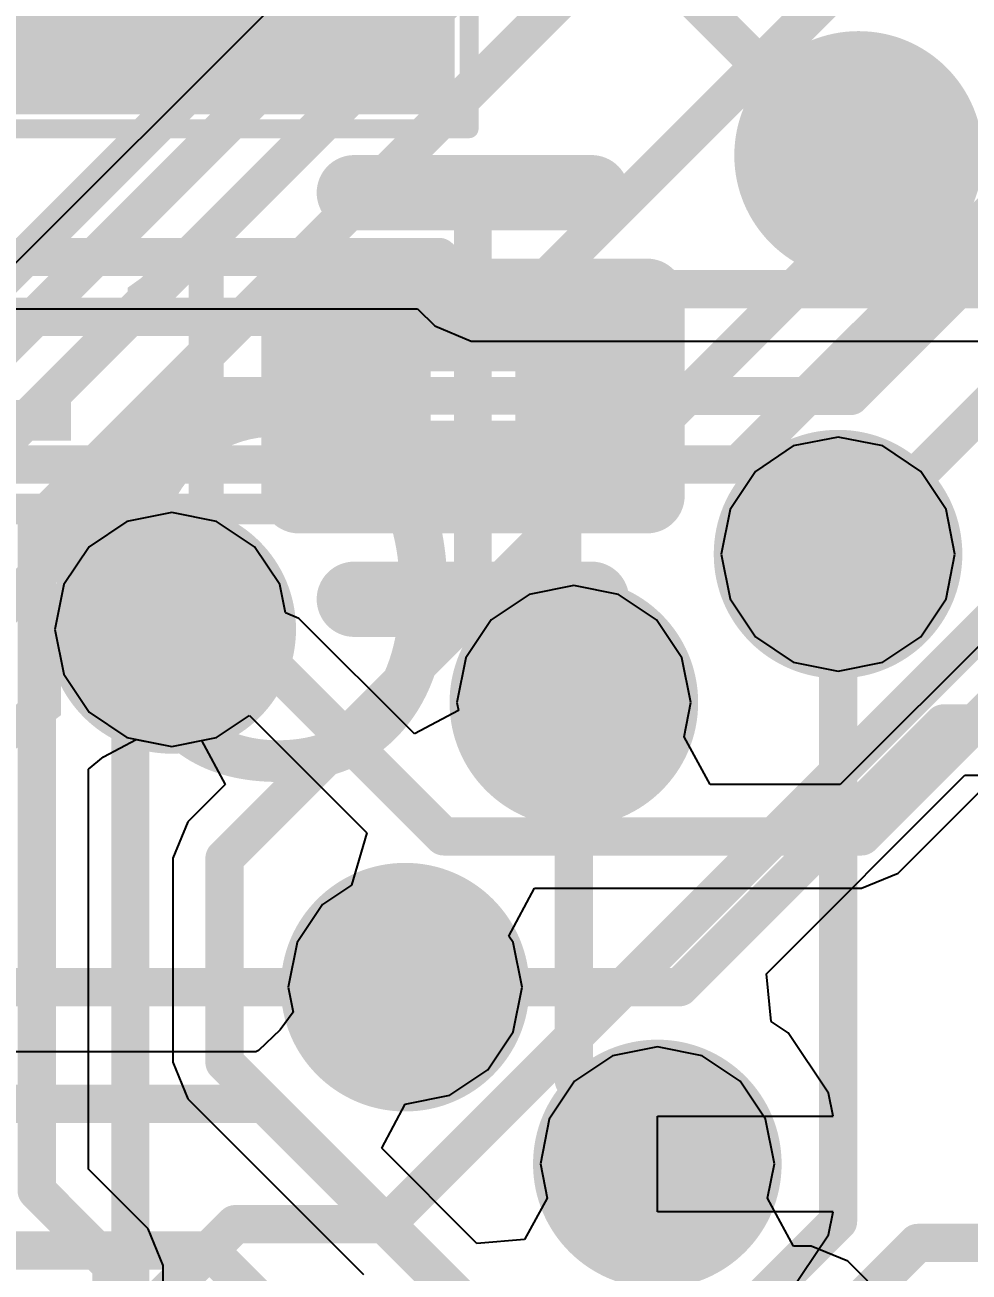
# Model space of a CAD drawing. Header units: millimetres. Extents: x 3.1 to 4.26, y 1.5 to 2.82.
# Drawn here: x 3.5638 to 3.6625, y 1.9029 to 2.0333 of the extents above; entities that cross this region are included whole.
import ezdxf

# ---------------------------------------------------------------- set-up
doc = ezdxf.new("R2010")
doc.units = ezdxf.units.MM
doc.header["$MEASUREMENT"] = 0
for name, color, linetype in [('BottomLayer', 5, 'Continuous'), ('BottomSolder', 6, 'Continuous'), ('Mechanical13', 56, 'Continuous'), ('Mechanical15', 56, 'Continuous'), ('Mechanical2', 216, 'Continuous'), ('Mechanical4', 56, 'Continuous'), ('Mechanical6', 56, 'Continuous'), ('Mechanical8', 56, 'Continuous'), ('MidLayer1', 16, 'Continuous'), ('MidLayer2', 76, 'Continuous'), ('TopLayer', 1, 'Continuous'), ('TopOverlay', 2, 'Continuous'), ('TopPaste', 8, 'Continuous'), ('TopSolder', 216, 'Continuous'), ('ViaHoleLayer', 16, 'Continuous')]:
    doc.layers.add(name, color=color, linetype=linetype)
doc.styles.add('Arial', font='arial.ttf', dxfattribs={"height": 0.2})

# ---------------------------------------------------------------- blocks, each defined once
blk = doc.blocks.new('CAPC1005X60X30LL05T10_16')
at = {"layer": 'TopLayer'}
for points in [[(-0.02598, -0.01024), (-0.02598, 0.01024), (-0.00394, 0.01024), (-0.00394, -0.01024)], [(0.00394, -0.01024), (0.00394, 0.01024), (0.02598, 0.01024), (0.02598, -0.01024)]]:
    blk.add_hatch(color=1, dxfattribs=at).paths.add_polyline_path(points)
at = {"layer": 'TopPaste'}
for points in [[(-0.02598, -0.01024), (-0.02598, 0.01024), (-0.00394, 0.01024), (-0.00394, -0.01024)], [(0.00394, -0.01024), (0.00394, 0.01024), (0.02598, 0.01024), (0.02598, -0.01024)]]:
    blk.add_hatch(color=8, dxfattribs=at).paths.add_polyline_path(points)
at = {"layer": 'TopSolder'}
for points in [[(-0.02998, -0.01424), (-0.02998, 0.01424), (0.00006, 0.01424), (0.00006, -0.01424)], [(-0.00006, -0.01424), (-0.00006, 0.01424), (0.02998, 0.01424), (0.02998, -0.01424)]]:
    blk.add_hatch(color=216, dxfattribs=at).paths.add_polyline_path(points)
at = {"layer": 'Mechanical13', "const_width": 0.00394}
for points in [[(-0.02067, -0.01083), (-0.02067, 0.01083)], [(-0.02067, 0.01083), (0.02067, 0.01083)], [(0.02067, -0.01083), (0.02067, 0.01083)], [(-0.02067, -0.01083), (0.02067, -0.01083)]]:
    blk.add_lwpolyline(points, dxfattribs=at)
at = {"layer": 'Mechanical13', "const_width": 0.00197}
for points in [[(-0.02165, 0.01083, 1), (-0.01969, 0.01083, 1)], [(-0.02165, 0.01083, 1), (-0.01969, 0.01083, 1)], [(0.01969, 0.01083, 1), (0.02165, 0.01083, 1)], [(0.01969, 0.01083, 1), (0.02165, 0.01083, 1)], [(-0.02165, -0.01083, 1), (-0.01969, -0.01083, 1)], [(-0.02165, -0.01083, 1), (-0.01969, -0.01083, 1)], [(0.01969, -0.01083, 1), (0.02165, -0.01083, 1)], [(0.01969, -0.01083, 1), (0.02165, -0.01083, 1)]]:
    blk.add_lwpolyline(points, format="xyb", close=True, dxfattribs=at)
at = {"layer": 'Mechanical15'}
for points, const_width in [([(-0.0315, -0.01575), (-0.0315, 0.01575)], 0.00197), ([(-0.0315, 0.01575), (0.0315, 0.01575)], 0.00197), ([(0.0315, -0.01575), (0.0315, 0.01575)], 0.00197), ([(0, -0.01083), (0, 0.01083)], 0.00394), ([(-0.01083, 0), (0.01083, 0)], 0.00394), ([(-0.0315, -0.01575), (0.0315, -0.01575)], 0.00197)]:
    blk.add_lwpolyline(points, dxfattribs=dict(at, const_width=const_width))
for points, const_width in [([(-0.03199, 0.01575, 1), (-0.031, 0.01575, 1)], 0.000984), ([(-0.03199, 0.01575, 1), (-0.031, 0.01575, 1)], 0.000984), ([(0.031, 0.01575, 1), (0.03199, 0.01575, 1)], 0.000984), ([(0.031, 0.01575, 1), (0.03199, 0.01575, 1)], 0.000984), ([(-0.00098, 0.01083, 1), (0.00098, 0.01083, 1)], 0.00197), ([(-0.01181, 0, 1), (-0.00984, 0, 1)], 0.00197), ([(0.00984, 0, 1), (0.01181, 0, 1)], 0.00197), ([(-0.00098, -0.01083, 1), (0.00098, -0.01083, 1)], 0.00197), ([(-0.03199, -0.01575, 1), (-0.031, -0.01575, 1)], 0.000984), ([(-0.03199, -0.01575, 1), (-0.031, -0.01575, 1)], 0.000984), ([(0.031, -0.01575, 1), (0.03199, -0.01575, 1)], 0.000984), ([(0.031, -0.01575, 1), (0.03199, -0.01575, 1)], 0.000984)]:
    blk.add_lwpolyline(points, format="xyb", close=True, dxfattribs=dict(at, const_width=const_width))
blk = doc.blocks.new('FP_GRM033_0_03_MFG_21')
at = {"layer": 'TopLayer'}
for points in [[(-0.01427, 0.00591), (-0.00443, 0.00591), (-0.00443, -0.00591), (-0.01427, -0.00591)], [(0.00443, 0.00591), (0.01427, 0.00591), (0.01427, -0.00591), (0.00443, -0.00591)]]:
    blk.add_hatch(color=1, dxfattribs=at).paths.add_polyline_path(points)
at = {"layer": 'TopPaste'}
for points in [[(-0.01427, 0.00591), (-0.00443, 0.00591), (-0.00443, -0.00591), (-0.01427, -0.00591)], [(0.00443, 0.00591), (0.01427, 0.00591), (0.01427, -0.00591), (0.00443, -0.00591)]]:
    blk.add_hatch(color=8, dxfattribs=at).paths.add_polyline_path(points)
at = {"layer": 'TopSolder'}
for points in [[(-0.01427, 0.00591), (-0.00443, 0.00591), (-0.00443, -0.00591), (-0.01427, -0.00591)], [(0.00443, 0.00591), (0.01427, 0.00591), (0.01427, -0.00591), (0.00443, -0.00591)]]:
    blk.add_hatch(color=216, dxfattribs=at).paths.add_polyline_path(points)
at = {"layer": 'Mechanical2', "const_width": 0.00787}
for points in [[(0.0124, 0.0065), (-0.0124, 0.0065)], [(-0.0124, 0.0065), (-0.0124, -0.0065)], [(0.0124, 0.0065), (0.0124, -0.0065)], [(0.0124, -0.0065), (-0.0124, -0.0065)]]:
    blk.add_lwpolyline(points, dxfattribs=at)
at = {"layer": 'Mechanical2', "const_width": 0.00394}
for points in [[(-0.01437, 0.0065, 1), (-0.01043, 0.0065, 1)], [(-0.01437, 0.0065, 1), (-0.01043, 0.0065, 1)], [(0.01043, 0.0065, 1), (0.01437, 0.0065, 1)], [(0.01043, 0.0065, 1), (0.01437, 0.0065, 1)], [(-0.01437, -0.0065, 1), (-0.01043, -0.0065, 1)], [(-0.01437, -0.0065, 1), (-0.01043, -0.0065, 1)], [(0.01043, -0.0065, 1), (0.01437, -0.0065, 1)], [(0.01043, -0.0065, 1), (0.01437, -0.0065, 1)]]:
    blk.add_lwpolyline(points, format="xyb", close=True, dxfattribs=at)
at = {"layer": 'Mechanical4', "const_width": 0.00787}
for points in [[(0.01821, 0.01043), (-0.01821, 0.01043)], [(-0.01821, 0.01043), (-0.01821, -0.01043)], [(0.01821, 0.01043), (0.01821, -0.01043)], [(0.01821, -0.01043), (-0.01821, -0.01043)]]:
    blk.add_lwpolyline(points, dxfattribs=at)
at = {"layer": 'Mechanical4', "const_width": 0.00394}
for points in [[(-0.02018, 0.01043, 1), (-0.01624, 0.01043, 1)], [(-0.02018, 0.01043, 1), (-0.01624, 0.01043, 1)], [(0.01624, 0.01043, 1), (0.02018, 0.01043, 1)], [(0.01624, 0.01043, 1), (0.02018, 0.01043, 1)], [(-0.02018, -0.01043, 1), (-0.01624, -0.01043, 1)], [(-0.02018, -0.01043, 1), (-0.01624, -0.01043, 1)], [(0.01624, -0.01043, 1), (0.02018, -0.01043, 1)], [(0.01624, -0.01043, 1), (0.02018, -0.01043, 1)]]:
    blk.add_lwpolyline(points, format="xyb", close=True, dxfattribs=at)
at = {"layer": 'Mechanical6', "const_width": 0.00787}
for points in [[(0.01821, 0.01043), (-0.01821, 0.01043)], [(-0.01821, 0.01043), (-0.01821, -0.01043)], [(0.01821, 0.01043), (0.01821, -0.01043)], [(0.01821, -0.01043), (-0.01821, -0.01043)]]:
    blk.add_lwpolyline(points, dxfattribs=at)
at = {"layer": 'Mechanical6', "const_width": 0.00394}
for points in [[(-0.02018, 0.01043, 1), (-0.01624, 0.01043, 1)], [(-0.02018, 0.01043, 1), (-0.01624, 0.01043, 1)], [(0.01624, 0.01043, 1), (0.02018, 0.01043, 1)], [(0.01624, 0.01043, 1), (0.02018, 0.01043, 1)], [(-0.02018, -0.01043, 1), (-0.01624, -0.01043, 1)], [(-0.02018, -0.01043, 1), (-0.01624, -0.01043, 1)], [(0.01624, -0.01043, 1), (0.02018, -0.01043, 1)], [(0.01624, -0.01043, 1), (0.02018, -0.01043, 1)]]:
    blk.add_lwpolyline(points, format="xyb", close=True, dxfattribs=at)
at = {"layer": 'Mechanical8', "const_width": 0.00394}
for points in [[(0, 0.01969), (0, -0.01969)], [(0.01969, 0), (-0.01969, 0)]]:
    blk.add_lwpolyline(points, dxfattribs=at)
at = {"layer": 'Mechanical8', "const_width": 0.00197}
for points in [[(-0.00098, 0.01969, 1), (0.00098, 0.01969, 1)], [(-0.02067, 0, 1), (-0.0187, 0, 1)], [(0.0187, 0, 1), (0.02067, 0, 1)], [(-0.00098, -0.01969, 1), (0.00098, -0.01969, 1)]]:
    blk.add_lwpolyline(points, format="xyb", close=True, dxfattribs=at)
at = {"layer": 'TopOverlay', "const_width": 0.00787}
for points in [[(0.0124, 0.02126), (-0.0124, 0.02126)], [(0.0124, -0.02126), (-0.0124, -0.02126)]]:
    blk.add_lwpolyline(points, dxfattribs=at)
at = {"layer": 'TopOverlay', "const_width": 0.00394}
for points in [[(-0.01437, 0.02126, 1), (-0.01043, 0.02126, 1)], [(0.01043, 0.02126, 1), (0.01437, 0.02126, 1)], [(-0.01437, -0.02126, 1), (-0.01043, -0.02126, 1)], [(0.01043, -0.02126, 1), (0.01437, -0.02126, 1)]]:
    blk.add_lwpolyline(points, format="xyb", close=True, dxfattribs=at)
at = {"layer": 'Mechanical6'}
blk.add_text('C11', height=0.03937, dxfattribs=at).set_placement((0, 0.00041))

msp = doc.modelspace()

# ---------------------------------------------------------------- hatches: boundary and pattern name
at = {"layer": 'BottomLayer'}
h = msp.add_hatch(color=5, dxfattribs=at)
edge = h.paths.add_edge_path()
edge.add_arc((3.65097, 2.01965), 0.009, 0, 360)
h = msp.add_hatch(color=5, dxfattribs=at)
edge = h.paths.add_edge_path()
edge.add_arc((3.64882, 1.97795), 0.009, 0, 360)
h = msp.add_hatch(color=5, dxfattribs=at)
edge = h.paths.add_edge_path()
edge.add_arc((3.57913, 1.97008), 0.009, 0, 360)
h = msp.add_hatch(color=5, dxfattribs=at)
edge = h.paths.add_edge_path()
edge.add_arc((3.62119, 1.96243), 0.009, 0, 360)
h = msp.add_hatch(color=5, dxfattribs=at)
edge = h.paths.add_edge_path()
edge.add_arc((3.60354, 1.93266), 0.009, 0, 360)
h = msp.add_hatch(color=5, dxfattribs=at)
edge = h.paths.add_edge_path()
edge.add_arc((3.62992, 1.91417), 0.009, 0, 360)
at = {"layer": 'BottomSolder'}
h = msp.add_hatch(color=6, dxfattribs=at)
edge = h.paths.add_edge_path()
edge.add_arc((3.65097, 2.01965), 0.013, 0, 360)
h = msp.add_hatch(color=6, dxfattribs=at)
edge = h.paths.add_edge_path()
edge.add_arc((3.64882, 1.97795), 0.013, 0, 360)
h = msp.add_hatch(color=6, dxfattribs=at)
edge = h.paths.add_edge_path()
edge.add_arc((3.57913, 1.97008), 0.013, 0, 360)
h = msp.add_hatch(color=6, dxfattribs=at)
edge = h.paths.add_edge_path()
edge.add_arc((3.62119, 1.96243), 0.013, 0, 360)
h = msp.add_hatch(color=6, dxfattribs=at)
edge = h.paths.add_edge_path()
edge.add_arc((3.60354, 1.93266), 0.013, 0, 360)
h = msp.add_hatch(color=6, dxfattribs=at)
edge = h.paths.add_edge_path()
edge.add_arc((3.62992, 1.91417), 0.013, 0, 360)
at = {"layer": 'MidLayer1'}
h = msp.add_hatch(color=16, dxfattribs=at)
edge = h.paths.add_edge_path()
edge.add_arc((3.65097, 2.01965), 0.009, 0, 360)
h = msp.add_hatch(color=16, dxfattribs=at)
edge = h.paths.add_edge_path()
edge.add_arc((3.64882, 1.97795), 0.009, 0, 360)
h = msp.add_hatch(color=16, dxfattribs=at)
edge = h.paths.add_edge_path()
edge.add_arc((3.57913, 1.97008), 0.009, 0, 360)
h = msp.add_hatch(color=16, dxfattribs=at)
edge = h.paths.add_edge_path()
edge.add_arc((3.62119, 1.96243), 0.009, 0, 360)
h = msp.add_hatch(color=16, dxfattribs=at)
edge = h.paths.add_edge_path()
edge.add_arc((3.60354, 1.93266), 0.009, 0, 360)
h = msp.add_hatch(color=16, dxfattribs=at)
edge = h.paths.add_edge_path()
edge.add_arc((3.62992, 1.91417), 0.009, 0, 360)
at = {"layer": 'MidLayer2'}
h = msp.add_hatch(color=76, dxfattribs=at)
edge = h.paths.add_edge_path()
edge.add_arc((3.65097, 2.01965), 0.009, 0, 360)
h = msp.add_hatch(color=76, dxfattribs=at)
edge = h.paths.add_edge_path()
edge.add_arc((3.64882, 1.97795), 0.009, 0, 360)
h = msp.add_hatch(color=76, dxfattribs=at)
edge = h.paths.add_edge_path()
edge.add_arc((3.57913, 1.97008), 0.009, 0, 360)
h = msp.add_hatch(color=76, dxfattribs=at)
edge = h.paths.add_edge_path()
edge.add_arc((3.62119, 1.96243), 0.009, 0, 360)
h = msp.add_hatch(color=76, dxfattribs=at)
edge = h.paths.add_edge_path()
edge.add_arc((3.60354, 1.93266), 0.009, 0, 360)
h = msp.add_hatch(color=76, dxfattribs=at)
edge = h.paths.add_edge_path()
edge.add_arc((3.62992, 1.91417), 0.009, 0, 360)
at = {"layer": 'TopLayer'}
h = msp.add_hatch(color=1, dxfattribs=at)
edge = h.paths.add_edge_path()
edge.add_arc((3.65097, 2.01965), 0.009, 0, 360)
h = msp.add_hatch(color=1, dxfattribs=at)
edge = h.paths.add_edge_path()
edge.add_arc((3.64882, 1.97795), 0.009, 0, 360)
h = msp.add_hatch(color=1, dxfattribs=at)
edge = h.paths.add_edge_path()
edge.add_arc((3.57913, 1.97008), 0.009, 0, 360)
h = msp.add_hatch(color=1, dxfattribs=at)
edge = h.paths.add_edge_path()
edge.add_arc((3.62119, 1.96243), 0.009, 0, 360)
h = msp.add_hatch(color=1, dxfattribs=at)
edge = h.paths.add_edge_path()
edge.add_arc((3.60354, 1.93266), 0.009, 0, 360)
h = msp.add_hatch(color=1, dxfattribs=at)
edge = h.paths.add_edge_path()
edge.add_arc((3.62992, 1.91417), 0.009, 0, 360)
at = {"layer": 'TopSolder'}
h = msp.add_hatch(color=216, dxfattribs=at)
edge = h.paths.add_edge_path()
edge.add_arc((3.65097, 2.01965), 0.013, 0, 360)
h = msp.add_hatch(color=216, dxfattribs=at)
edge = h.paths.add_edge_path()
edge.add_arc((3.64882, 1.97795), 0.013, 0, 360)
h = msp.add_hatch(color=216, dxfattribs=at)
edge = h.paths.add_edge_path()
edge.add_arc((3.57913, 1.97008), 0.013, 0, 360)
h = msp.add_hatch(color=216, dxfattribs=at)
edge = h.paths.add_edge_path()
edge.add_arc((3.62119, 1.96243), 0.013, 0, 360)
h = msp.add_hatch(color=216, dxfattribs=at)
edge = h.paths.add_edge_path()
edge.add_arc((3.60354, 1.93266), 0.013, 0, 360)
h = msp.add_hatch(color=216, dxfattribs=at)
edge = h.paths.add_edge_path()
edge.add_arc((3.62992, 1.91417), 0.013, 0, 360)
at = {"layer": 'ViaHoleLayer'}
h = msp.add_hatch(color=16, dxfattribs=at)
edge = h.paths.add_edge_path()
edge.add_arc((3.65097, 2.01965), 0.004, 0, 360)
h = msp.add_hatch(color=16, dxfattribs=at)
edge = h.paths.add_edge_path()
edge.add_arc((3.64882, 1.97795), 0.004, 0, 360)
h = msp.add_hatch(color=16, dxfattribs=at)
edge = h.paths.add_edge_path()
edge.add_arc((3.57913, 1.97008), 0.004, 0, 360)
h = msp.add_hatch(color=16, dxfattribs=at)
edge = h.paths.add_edge_path()
edge.add_arc((3.62119, 1.96243), 0.004, 0, 360)
h = msp.add_hatch(color=16, dxfattribs=at)
edge = h.paths.add_edge_path()
edge.add_arc((3.60354, 1.93266), 0.004, 0, 360)
h = msp.add_hatch(color=16, dxfattribs=at)
edge = h.paths.add_edge_path()
edge.add_arc((3.62992, 1.91417), 0.004, 0, 360)

# ---------------------------------------------------------------- linework, layer by layer
at = {"layer": 'BottomLayer', "const_width": 0.004}
for points in [[(3.61428, 2.00276), (3.64833, 2.03681)], [(3.6517, 2.00058), (3.66924, 2.01812)], [(3.5378, 2.00276), (3.61428, 2.00276)], [(3.63839, 1.98732), (3.65165, 2.00058)], [(3.65165, 2.00058), (3.6517, 2.00058)], [(3.53681, 1.98732), (3.63839, 1.98732)], [(3.64882, 1.90815), (3.64882, 1.97795)], [(3.57913, 1.96629), (3.57913, 1.97008)], [(3.5748, 1.96196), (3.57913, 1.96629)], [(3.62119, 1.92291), (3.62119, 1.96243)], [(3.5748, 1.88583), (3.5748, 1.96196)], [(3.62119, 1.92291), (3.62992, 1.91417)], [(3.60197, 1.8613), (3.64882, 1.90815)], [(3.61504, 1.86381), (3.65714, 1.90591)], [(3.65714, 1.90591), (3.66496, 1.90591)]]:
    msp.add_lwpolyline(points, dxfattribs=at)
at = {"layer": 'BottomLayer', "const_width": 0.002}
for points in [[(3.61328, 2.00276, 1), (3.61528, 2.00276, 1)], [(3.61328, 2.00276, 1), (3.61528, 2.00276, 1)], [(3.65065, 2.00058, 1), (3.65265, 2.00058, 1)], [(3.65065, 2.00058, 1), (3.65265, 2.00058, 1)], [(3.6507, 2.00058, 1), (3.6527, 2.00058, 1)], [(3.6507, 2.00058, 1), (3.6527, 2.00058, 1)], [(3.63739, 1.98732, 1), (3.63939, 1.98732, 1)], [(3.63739, 1.98732, 1), (3.63939, 1.98732, 1)], [(3.64782, 1.97795, 1), (3.64982, 1.97795, 1)], [(3.57813, 1.97008, 1), (3.58013, 1.97008, 1)], [(3.57813, 1.96629, 1), (3.58013, 1.96629, 1)], [(3.57813, 1.96629, 1), (3.58013, 1.96629, 1)], [(3.62019, 1.96243, 1), (3.62219, 1.96243, 1)], [(3.5738, 1.96196, 1), (3.5758, 1.96196, 1)], [(3.5738, 1.96196, 1), (3.5758, 1.96196, 1)], [(3.62019, 1.92291, 1), (3.62219, 1.92291, 1)], [(3.62019, 1.92291, 1), (3.62219, 1.92291, 1)], [(3.62892, 1.91417, 1), (3.63092, 1.91417, 1)], [(3.64782, 1.90815, 1), (3.64982, 1.90815, 1)], [(3.64782, 1.90815, 1), (3.64982, 1.90815, 1)], [(3.65614, 1.90591, 1), (3.65814, 1.90591, 1)], [(3.65614, 1.90591, 1), (3.65814, 1.90591, 1)]]:
    msp.add_lwpolyline(points, format="xyb", close=True, dxfattribs=at)
at = {"layer": 'MidLayer1'}
for p, q in [((3.46943, 2.00362), (3.60484, 2.00362)), ((3.60484, 2.00362), (3.60664, 2.00182)), ((3.60664, 2.00182), (3.61046, 2.00023)), ((3.61046, 2.00023), (3.61046, 2.00023)), ((3.61046, 2.00023), (3.67927, 2.00023)), ((3.64414, 1.98926), (3.64017, 1.9866)), ((3.64882, 1.99019), (3.64414, 1.98926)), ((3.6535, 1.98926), (3.64882, 1.99019)), ((3.65747, 1.9866), (3.6535, 1.98926)), ((3.64017, 1.9866), (3.63752, 1.98263)), ((3.66012, 1.98263), (3.65747, 1.9866)), ((3.63752, 1.98263), (3.63658, 1.97795)), ((3.678, 1.98279), (3.64905, 1.95384)), ((3.66105, 1.97795), (3.66012, 1.98263)), ((3.57445, 1.98138), (3.57048, 1.97873)), ((3.57913, 1.98231), (3.57445, 1.98138)), ((3.58382, 1.98138), (3.57913, 1.98231)), ((3.58779, 1.97873), (3.58382, 1.98138)), ((3.57048, 1.97873), (3.56783, 1.97476)), ((3.59044, 1.97476), (3.58779, 1.97873)), ((3.63658, 1.97795), (3.63752, 1.97327)), ((3.66012, 1.97327), (3.66105, 1.97795)), ((3.56783, 1.97476), (3.5669, 1.97008)), ((3.59103, 1.97181), (3.59044, 1.97476)), ((3.61651, 1.97373), (3.61254, 1.97108)), ((3.62119, 1.97466), (3.61651, 1.97373)), ((3.62587, 1.97373), (3.62119, 1.97466)), ((3.62984, 1.97108), (3.62587, 1.97373)), ((3.63752, 1.97327), (3.64017, 1.9693)), ((3.65747, 1.9693), (3.66012, 1.97327)), ((3.59242, 1.97123), (3.59103, 1.97181)), ((3.60451, 1.95914), (3.59242, 1.97123)), ((3.61254, 1.97108), (3.60988, 1.96711)), ((3.63249, 1.96711), (3.62984, 1.97108)), ((3.5669, 1.97008), (3.56783, 1.9654)), ((3.64017, 1.9693), (3.64414, 1.96665)), ((3.6535, 1.96665), (3.65747, 1.9693)), ((3.60988, 1.96711), (3.60895, 1.96243)), ((3.63342, 1.96243), (3.63249, 1.96711)), ((3.64414, 1.96665), (3.64882, 1.96572)), ((3.64882, 1.96572), (3.6535, 1.96665)), ((3.56783, 1.9654), (3.57048, 1.96143)), ((3.60895, 1.96243), (3.60912, 1.9616)), ((3.63271, 1.95884), (3.63342, 1.96243)), ((3.57048, 1.96143), (3.57445, 1.95877)), ((3.58382, 1.95877), (3.58726, 1.96108)), ((3.58726, 1.96108), (3.59954, 1.94881)), ((3.60912, 1.9616), (3.60451, 1.95914)), ((3.57445, 1.95877), (3.57913, 1.95784)), ((3.57913, 1.95784), (3.58382, 1.95877)), ((3.63544, 1.95384), (3.63271, 1.95884)), ((3.65512, 1.9446), (3.66812, 1.95761)), ((3.64905, 1.95384), (3.63544, 1.95384)), ((3.59954, 1.94881), (3.59793, 1.94334)), ((3.65129, 1.94301), (3.65512, 1.9446)), ((3.59793, 1.94334), (3.59489, 1.94131)), ((3.61439, 1.93801), (3.61707, 1.94301)), ((3.61707, 1.94301), (3.65129, 1.94301)), ((3.65129, 1.94301), (3.65129, 1.94301)), ((3.59489, 1.94131), (3.59224, 1.93734)), ((3.59224, 1.93734), (3.5913, 1.93266)), ((3.61484, 1.93734), (3.61439, 1.93801)), ((3.61577, 1.93266), (3.61484, 1.93734)), ((3.5913, 1.93266), (3.59183, 1.93003)), ((3.61484, 1.92798), (3.61577, 1.93266)), ((3.59183, 1.93003), (3.59048, 1.9282)), ((3.59048, 1.9282), (3.58821, 1.92602)), ((3.61219, 1.92401), (3.61484, 1.92798)), ((3.58794, 1.92588), (3.55607, 1.92588)), ((3.58821, 1.92602), (3.58794, 1.92588)), ((3.62524, 1.92548), (3.62127, 1.92282)), ((3.62992, 1.92641), (3.62524, 1.92548)), ((3.6346, 1.92548), (3.62992, 1.92641)), ((3.63857, 1.92282), (3.6346, 1.92548)), ((3.60822, 1.92135), (3.61219, 1.92401)), ((3.62127, 1.92282), (3.61862, 1.91886)), ((3.64123, 1.91886), (3.63857, 1.92282)), ((3.60354, 1.92042), (3.60822, 1.92135)), ((3.6011, 1.91581), (3.60354, 1.92042)), ((3.61862, 1.91886), (3.61769, 1.91417)), ((3.64216, 1.91417), (3.64123, 1.91886)), ((3.61105, 1.90585), (3.6011, 1.91581)), ((3.61769, 1.91417), (3.6184, 1.91059)), ((3.64144, 1.91059), (3.64216, 1.91417)), ((3.6184, 1.91059), (3.61604, 1.90626)), ((3.64417, 1.90559), (3.64144, 1.91059)), ((3.61604, 1.90626), (3.61105, 1.90585)), ((3.646, 1.90559), (3.64417, 1.90559)), ((3.64983, 1.904), (3.646, 1.90559)), ((3.646, 1.90559), (3.646, 1.90559)), ((3.67204, 1.88179), (3.64983, 1.904))]:
    msp.add_line(p, q, dxfattribs=at)
at = {"layer": 'MidLayer1', "const_width": 0.004}
for points in [[(3.55087, 2.01859), (3.56876, 2.03648)], [(3.4593, 2.00903), (3.60708, 2.00903)], [(3.60708, 2.00903), (3.61046, 2.00565)], [(3.61046, 2.00565), (3.71695, 2.00565)], [(3.65129, 1.94843), (3.68947, 1.98661)], [(3.57913, 1.97008), (3.58181, 1.9674)], [(3.58181, 1.9674), (3.5886, 1.9674)], [(3.5886, 1.9674), (3.60757, 1.94843)], [(3.60757, 1.94843), (3.65129, 1.94843)], [(3.4785, 1.92047), (3.58878, 1.92047)], [(3.58878, 1.92047), (3.60908, 1.90017)], [(3.54016, 1.90512), (3.58311, 1.90512)], [(3.58311, 1.90512), (3.60233, 1.8859)]]:
    msp.add_lwpolyline(points, dxfattribs=at)
at = {"layer": 'MidLayer1', "const_width": 0.002}
for points in [[(3.60608, 2.00903, 1), (3.60808, 2.00903, 1)], [(3.60608, 2.00903, 1), (3.60808, 2.00903, 1)], [(3.60946, 2.00565, 1), (3.61146, 2.00565, 1)], [(3.60946, 2.00565, 1), (3.61146, 2.00565, 1)], [(3.57813, 1.97008, 1), (3.58013, 1.97008, 1)], [(3.58081, 1.9674, 1), (3.58281, 1.9674, 1)], [(3.58081, 1.9674, 1), (3.58281, 1.9674, 1)], [(3.5876, 1.9674, 1), (3.5896, 1.9674, 1)], [(3.5876, 1.9674, 1), (3.5896, 1.9674, 1)], [(3.60657, 1.94843, 1), (3.60857, 1.94843, 1)], [(3.60657, 1.94843, 1), (3.60857, 1.94843, 1)], [(3.65029, 1.94843, 1), (3.65229, 1.94843, 1)], [(3.65029, 1.94843, 1), (3.65229, 1.94843, 1)], [(3.58778, 1.92047, 1), (3.58978, 1.92047, 1)], [(3.58778, 1.92047, 1), (3.58978, 1.92047, 1)], [(3.58211, 1.90512, 1), (3.58411, 1.90512, 1)], [(3.58211, 1.90512, 1), (3.58411, 1.90512, 1)]]:
    msp.add_lwpolyline(points, format="xyb", close=True, dxfattribs=at)
at = {"layer": 'MidLayer2'}
for p, q in [((3.62597, 2.07159), (3.54718, 1.9928)), ((3.572, 1.95676), (3.57542, 1.95858)), ((3.57542, 1.95858), (3.57913, 1.95784)), ((3.57913, 1.95784), (3.58225, 1.95846)), ((3.58225, 1.95846), (3.58471, 1.95385)), ((3.57042, 1.95546), (3.572, 1.95676)), ((3.57042, 1.91361), (3.57042, 1.95546)), ((3.64132, 1.93406), (3.66208, 1.95482)), ((3.66208, 1.95482), (3.66887, 1.95482)), ((3.58471, 1.95385), (3.58082, 1.94996)), ((3.58082, 1.94996), (3.57923, 1.94614)), ((3.57923, 1.94614), (3.57923, 1.94614)), ((3.57923, 1.94614), (3.57923, 1.9248)), ((3.64181, 1.92908), (3.64132, 1.93406)), ((3.64362, 1.92787), (3.64181, 1.92908)), ((3.64782, 1.92159), (3.64362, 1.92787)), ((3.57923, 1.9248), (3.57923, 1.9248)), ((3.57923, 1.9248), (3.58082, 1.92098)), ((3.6483, 1.91917), (3.64782, 1.92159)), ((3.58082, 1.92098), (3.59918, 1.90261)), ((3.62992, 1.90917), (3.62992, 1.91917)), ((3.62992, 1.91917), (3.6483, 1.91917)), ((3.57666, 1.90737), (3.57042, 1.91361)), ((3.6483, 1.90917), (3.62992, 1.90917)), ((3.64782, 1.90676), (3.6483, 1.90917)), ((3.57825, 1.90354), (3.57666, 1.90737)), ((3.57666, 1.90737), (3.57666, 1.90737)), ((3.64362, 1.90047), (3.64782, 1.90676)), ((3.57825, 1.85215), (3.57825, 1.90354))]:
    msp.add_line(p, q, dxfattribs=at)
at = {"layer": 'MidLayer2', "const_width": 0.004}
for points in [[(3.55101, 1.98897), (3.64944, 2.0874)], [(3.55801, 1.98607), (3.64341, 2.07148)], [(3.56501, 1.98115), (3.62447, 2.04061)], [(3.64829, 2.01697), (3.65097, 2.01965)], [(3.64829, 2.00978), (3.64829, 2.01697)], [(3.58465, 1.94614), (3.64829, 2.00978)], [(3.64882, 1.97795), (3.66575, 1.99488)], [(3.56501, 1.91137), (3.56501, 1.98115)], [(3.63226, 1.93266), (3.65984, 1.96024)], [(3.65984, 1.96024), (3.66575, 1.96024)], [(3.58465, 1.9248), (3.58465, 1.94614)], [(3.60354, 1.93266), (3.63226, 1.93266)], [(3.58465, 1.9248), (3.63543, 1.87402)], [(3.56501, 1.91137), (3.57283, 1.90354)], [(3.57283, 1.84134), (3.57283, 1.90354)]]:
    msp.add_lwpolyline(points, dxfattribs=at)
at = {"layer": 'MidLayer2', "const_width": 0.002}
for points in [[(3.64997, 2.01965, 1), (3.65197, 2.01965, 1)], [(3.64729, 2.01697, 1), (3.64929, 2.01697, 1)], [(3.64729, 2.01697, 1), (3.64929, 2.01697, 1)], [(3.64729, 2.00978, 1), (3.64929, 2.00978, 1)], [(3.64729, 2.00978, 1), (3.64929, 2.00978, 1)], [(3.56401, 1.98115, 1), (3.56601, 1.98115, 1)], [(3.56401, 1.98115, 1), (3.56601, 1.98115, 1)], [(3.64782, 1.97795, 1), (3.64982, 1.97795, 1)], [(3.65884, 1.96024, 1), (3.66084, 1.96024, 1)], [(3.65884, 1.96024, 1), (3.66084, 1.96024, 1)], [(3.58365, 1.94614, 1), (3.58565, 1.94614, 1)], [(3.58365, 1.94614, 1), (3.58565, 1.94614, 1)], [(3.60254, 1.93266, 1), (3.60454, 1.93266, 1)], [(3.63126, 1.93266, 1), (3.63326, 1.93266, 1)], [(3.63126, 1.93266, 1), (3.63326, 1.93266, 1)], [(3.58365, 1.9248, 1), (3.58565, 1.9248, 1)], [(3.58365, 1.9248, 1), (3.58565, 1.9248, 1)], [(3.56401, 1.91137, 1), (3.56601, 1.91137, 1)], [(3.56401, 1.91137, 1), (3.56601, 1.91137, 1)], [(3.57183, 1.90354, 1), (3.57383, 1.90354, 1)], [(3.57183, 1.90354, 1), (3.57383, 1.90354, 1)]]:
    msp.add_lwpolyline(points, format="xyb", close=True, dxfattribs=at)
at = {"layer": 'TopLayer', "const_width": 0.004}
for points in [[(3.65013, 1.99449), (3.69645, 2.04081)], [(3.55017, 1.99545), (3.59291, 2.03819)], [(3.6315, 2.03819), (3.65004, 2.01965)], [(3.65004, 2.01965), (3.65097, 2.01965)], [(3.55976, 1.97051), (3.58374, 1.99449)], [(3.58374, 1.99449), (3.60128, 1.99449)], [(3.61998, 1.99449), (3.65013, 1.99449)], [(3.61998, 1.96363), (3.61998, 1.99449)], [(3.60157, 1.90787), (3.66654, 1.97283)], [(3.61998, 1.96363), (3.62119, 1.96243)], [(3.55065, 1.93266), (3.60354, 1.93266)], [(3.50599, 1.82811), (3.58576, 1.90787)], [(3.58576, 1.90787), (3.60157, 1.90787)]]:
    msp.add_lwpolyline(points, dxfattribs=at)
at = {"layer": 'TopLayer', "const_width": 0.002}
for points in [[(3.64904, 2.01965, 1), (3.65104, 2.01965, 1)], [(3.64904, 2.01965, 1), (3.65104, 2.01965, 1)], [(3.64997, 2.01965, 1), (3.65197, 2.01965, 1)], [(3.58274, 1.99449, 1), (3.58474, 1.99449, 1)], [(3.58274, 1.99449, 1), (3.58474, 1.99449, 1)], [(3.60028, 1.99449, 1), (3.60228, 1.99449, 1)], [(3.61898, 1.99449, 1), (3.62098, 1.99449, 1)], [(3.61898, 1.99449, 1), (3.62098, 1.99449, 1)], [(3.64913, 1.99449, 1), (3.65113, 1.99449, 1)], [(3.64913, 1.99449, 1), (3.65113, 1.99449, 1)], [(3.61898, 1.96363, 1), (3.62098, 1.96363, 1)], [(3.61898, 1.96363, 1), (3.62098, 1.96363, 1)], [(3.62019, 1.96243, 1), (3.62219, 1.96243, 1)], [(3.60254, 1.93266, 1), (3.60454, 1.93266, 1)], [(3.58476, 1.90787, 1), (3.58676, 1.90787, 1)], [(3.58476, 1.90787, 1), (3.58676, 1.90787, 1)], [(3.60057, 1.90787, 1), (3.60257, 1.90787, 1)], [(3.60057, 1.90787, 1), (3.60257, 1.90787, 1)]]:
    msp.add_lwpolyline(points, format="xyb", close=True, dxfattribs=at)

# ---------------------------------------------------------------- block references
msp.add_blockref('CAPC1005X60X30LL05T10_16', (3.57874, 2.03819))
at = {"rotation": 180}
msp.add_blockref('FP_GRM033_0_03_MFG_21', (3.61063, 1.99449), dxfattribs=at)

# ---------------------------------------------------------------- texts
at = {"layer": 'TopOverlay', "style": 'Arial'}
msp.add_text('C11', height=0.029528, dxfattribs=at).set_placement((3.51782, 1.98108))

doc.saveas('drawing.dxf')
